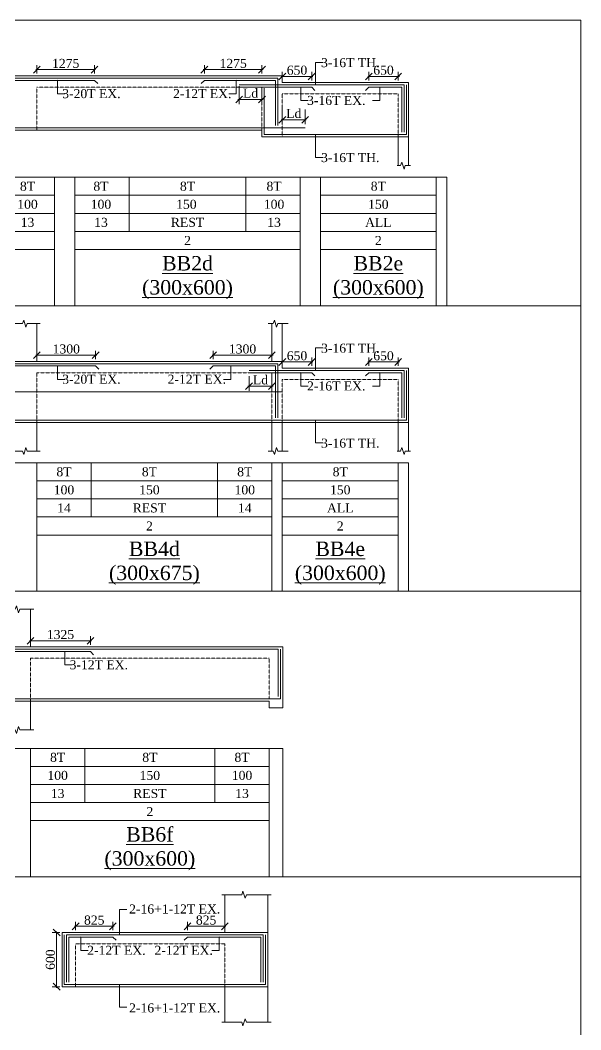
# Model space of a CAD drawing. Header units: inches. Extents: x 11017527 to 11245450, y -2821070 to -2693013.
# Drawn here: x 11102698 to 11115102, y -2715721 to -2693363 of the extents above; entities that cross this region are included whole.
import ezdxf
from ezdxf.enums import TextEntityAlignment as Align

# ---------------------------------------------------------------- set-up
doc = ezdxf.new("R2010")
doc.units = ezdxf.units.IN
doc.header["$LTSCALE"] = 0.5
doc.header["$MEASUREMENT"] = 0
doc.linetypes.add('HIDDEN', pattern=[9.525, 6.35, -3.175])
doc.layers.get('0').update_dxf_attribs({"lineweight": 0})
for name, color, linetype, lineweight in [('S-CUT OUT LINE', 9, 'Continuous', 9), ('S-DIM L.S.', 4, 'Continuous', 9), ('S-L.S.SECTION', 5, 'Continuous', 9), ('S-L.S.SLAB LINE', 8, 'HIDDEN', 5), ('S-L.S.STEEL', 6, 'Continuous', 15), ('S-SECTION MARK', 7, 'Continuous', 0), ('S-SHEET', 251, 'Continuous', 0), ('S-TEXT', 7, 'Continuous', 0), ('S-TEXT L.S. BEAM NO.', 30, 'Continuous', 5), ('S-TEXT. L.S.', 7, 'Continuous', 13)]:
    doc.layers.add(name, color=color, linetype=linetype, lineweight=lineweight)
doc.styles.add('135', font='arial.ttf', dxfattribs={"width": 0.8, "height": 135})
doc.styles.get("Standard").update_dxf_attribs({"font": 'times.ttf'})
doc.styles.add('TEXT', font='times.ttf')
doc.dimstyles.new('75', dxfattribs={"dimtxt": 135, "dimasz": 90, "dimexe": 0.1, "dimexo": 0.03, "dimgap": 0.09, "dimtad": 1, "dimdec": 0, "dimzin": 0, "dimdsep": 46, "dimtxsty": '135', "dimblk": 'ARCHTICK', "dimcen": 0.09, "dimclrd": 256, "dimclre": 256, "dimclrt": 256, "dimadec": 0, "dimazin": 0, "dimtfac": 1, "dimtdec": 0, "dimtofl": 0, "dimtmove": 1, "dimatfit": 3, "dimldrblk": 'DOTSMALL', "dimfxl": 1, "dimtolj": 1, "dimtzin": 0, "dimlwd": -1, "dimlwe": -1, "dimarcsym": 0})
doc.dimstyles.new('SETU_1', dxfattribs={"dimtxt": 200, "dimasz": 150, "dimexe": 100, "dimexo": 50, "dimgap": 35, "dimtad": 1, "dimdec": 0, "dimzin": 0, "dimdsep": 46, "dimtxsty": 'Standard', "dimblk": 'OBLIQUE', "dimcen": 150, "dimdle": 25, "dimclrd": 4, "dimclre": 7, "dimclrt": 256, "dimadec": 0, "dimazin": 0, "dimtfac": 1, "dimtdec": 0, "dimtofl": 0, "dimtmove": 1, "dimatfit": 3, "dimfxl": 1, "dimtolj": 1, "dimtzin": 0, "dimlwd": -1, "dimlwe": 5, "dimarcsym": 1})

# ---------------------------------------------------------------- blocks, each defined once
blk = doc.blocks.new('_Oblique')
at = {"color": 0, "linetype": 'ByBlock', "lineweight": -2}
blk.add_line((-0.5, -0.5), (0.5, 0.5), dxfattribs=at)
blk = doc.blocks.new('*D466')
at = {"layer": 'S-DIM L.S.', "color": 7, "transparency": 16777216}
blk.add_line((11111087, -2694608), (11110387, -2694608), dxfattribs=at)
at = {"layer": 'S-DIM L.S.', "color": 7, "lineweight": 5, "transparency": 16777216}
for p, q in [((11110412, -2694696), (11110412, -2694508)), ((11111062, -2694696), (11111062, -2694508))]:
    blk.add_line(p, q, dxfattribs=at)
at = {"layer": 'S-DIM L.S.', "color": 7, "transparency": 16777216, "xscale": 150, "yscale": 150, "zscale": 150, "rotation": 180}
blk.add_blockref('_Oblique', (11110412, -2694608), dxfattribs=at)
at = {"layer": 'S-DIM L.S.', "color": 7, "transparency": 16777216, "xscale": 150, "yscale": 150, "zscale": 150}
blk.add_blockref('_Oblique', (11111062, -2694608), dxfattribs=at)
at = {"layer": 'S-DIM L.S.', "transparency": 16777216, "insert": (11110737, -2694471), "char_height": 200, "attachment_point": 5, "style": 'TEXT'}
blk.add_mtext('\\A1;650', dxfattribs=at)
blk = doc.blocks.new('*D467')
at = {"layer": 'S-DIM L.S.', "color": 7, "transparency": 16777216}
blk.add_line((11108473, -2694608), (11109173, -2694608), dxfattribs=at)
at = {"layer": 'S-DIM L.S.', "color": 7, "lineweight": 5, "transparency": 16777216}
for p, q in [((11108498, -2694696), (11108498, -2694508)), ((11109148, -2694696), (11109148, -2694508))]:
    blk.add_line(p, q, dxfattribs=at)
at = {"layer": 'S-DIM L.S.', "color": 7, "transparency": 16777216, "xscale": 150, "yscale": 150, "zscale": 150, "rotation": 180}
blk.add_blockref('_Oblique', (11108498, -2694608), dxfattribs=at)
at = {"layer": 'S-DIM L.S.', "color": 7, "transparency": 16777216, "xscale": 150, "yscale": 150, "zscale": 150}
blk.add_blockref('_Oblique', (11109148, -2694608), dxfattribs=at)
at = {"layer": 'S-DIM L.S.', "transparency": 16777216, "insert": (11108823, -2694471), "char_height": 200, "attachment_point": 5, "style": 'TEXT'}
blk.add_mtext('\\A1;650', dxfattribs=at)
blk = doc.blocks.new('_ArchTick')
at = {"color": 0, "linetype": 'ByBlock', "const_width": 0.15}
blk.add_lwpolyline([(-0.5, -0.5), (0.5, 0.5)], dxfattribs=at)
blk = doc.blocks.new('*D469')
at = {"layer": 'S-DIM L.S.', "color": 7, "lineweight": 5, "transparency": 16777216}
for p, q in [((11106773, -2694546), (11106773, -2694358)), ((11108048, -2694546), (11108048, -2694358))]:
    blk.add_line(p, q, dxfattribs=at)
at = {"layer": 'S-DIM L.S.', "color": 7, "transparency": 16777216}
blk.add_line((11108073, -2694458), (11106748, -2694458), dxfattribs=at)
at = {"layer": 'S-DIM L.S.', "color": 7, "transparency": 16777216, "xscale": 150, "yscale": 150, "zscale": 150, "rotation": 180}
blk.add_blockref('_Oblique', (11106773, -2694458), dxfattribs=at)
at = {"layer": 'S-DIM L.S.', "color": 7, "transparency": 16777216, "xscale": 150, "yscale": 150, "zscale": 150}
blk.add_blockref('_Oblique', (11108048, -2694458), dxfattribs=at)
at = {"layer": 'S-DIM L.S.', "transparency": 16777216, "insert": (11107410, -2694321), "char_height": 200, "attachment_point": 5, "style": 'TEXT'}
blk.add_mtext('\\A1;1275', dxfattribs=at)
blk = doc.blocks.new('*D470')
at = {"layer": 'S-DIM L.S.', "color": 7, "lineweight": 5, "transparency": 16777216}
for p, q in [((11103068, -2694546), (11103068, -2694358)), ((11104343, -2694546), (11104343, -2694358))]:
    blk.add_line(p, q, dxfattribs=at)
at = {"layer": 'S-DIM L.S.', "color": 7, "transparency": 16777216}
blk.add_line((11103043, -2694458), (11104368, -2694458), dxfattribs=at)
at = {"layer": 'S-DIM L.S.', "color": 7, "transparency": 16777216, "xscale": 150, "yscale": 150, "zscale": 150, "rotation": 180}
blk.add_blockref('_Oblique', (11103068, -2694458), dxfattribs=at)
at = {"layer": 'S-DIM L.S.', "color": 7, "transparency": 16777216, "xscale": 150, "yscale": 150, "zscale": 150}
blk.add_blockref('_Oblique', (11104343, -2694458), dxfattribs=at)
at = {"layer": 'S-DIM L.S.', "transparency": 16777216, "insert": (11103705, -2694321), "char_height": 200, "attachment_point": 5, "style": 'TEXT'}
blk.add_mtext('\\A1;1275', dxfattribs=at)
blk = doc.blocks.new('*D479')
at = {"layer": 'S-DIM L.S.', "color": 7, "transparency": 16777216}
blk.add_line((11102902, -2707105), (11104277, -2707105), dxfattribs=at)
at = {"layer": 'S-DIM L.S.', "color": 7, "lineweight": 5, "transparency": 16777216}
for p, q in [((11102927, -2707193), (11102927, -2707005)), ((11104252, -2707193), (11104252, -2707005))]:
    blk.add_line(p, q, dxfattribs=at)
at = {"layer": 'S-DIM L.S.', "color": 7, "transparency": 16777216, "xscale": 150, "yscale": 150, "zscale": 150, "rotation": 180}
blk.add_blockref('_Oblique', (11102927, -2707105), dxfattribs=at)
at = {"layer": 'S-DIM L.S.', "color": 7, "transparency": 16777216, "xscale": 150, "yscale": 150, "zscale": 150}
blk.add_blockref('_Oblique', (11104252, -2707105), dxfattribs=at)
at = {"layer": 'S-DIM L.S.', "transparency": 16777216, "insert": (11103590, -2706969), "char_height": 200, "attachment_point": 5, "style": 'TEXT'}
blk.add_mtext('\\A1;1325', dxfattribs=at)
blk = doc.blocks.new('*D512')
at = {"layer": 'S-DIM L.S.', "color": 7, "lineweight": 5, "transparency": 16777216}
for p, q in [((11103925, -2713517), (11103925, -2713329)), ((11104750, -2713517), (11104750, -2713329))]:
    blk.add_line(p, q, dxfattribs=at)
at = {"layer": 'S-DIM L.S.', "color": 7, "transparency": 16777216}
blk.add_line((11103900, -2713429), (11104775, -2713429), dxfattribs=at)
at = {"layer": 'S-DIM L.S.', "color": 7, "transparency": 16777216, "xscale": 150, "yscale": 150, "zscale": 150, "rotation": 180}
blk.add_blockref('_Oblique', (11103925, -2713429), dxfattribs=at)
at = {"layer": 'S-DIM L.S.', "color": 7, "transparency": 16777216, "xscale": 150, "yscale": 150, "zscale": 150}
blk.add_blockref('_Oblique', (11104750, -2713429), dxfattribs=at)
at = {"layer": 'S-DIM L.S.', "transparency": 16777216, "insert": (11104337, -2713292), "char_height": 200, "attachment_point": 5, "style": 'TEXT'}
blk.add_mtext('\\A1;825', dxfattribs=at)
blk = doc.blocks.new('*D513')
at = {"layer": 'S-DIM L.S.', "color": 7, "lineweight": 5, "transparency": 16777216}
for p, q in [((11106400, -2713517), (11106400, -2713329)), ((11107225, -2713517), (11107225, -2713329))]:
    blk.add_line(p, q, dxfattribs=at)
at = {"layer": 'S-DIM L.S.', "color": 7, "transparency": 16777216}
blk.add_line((11107250, -2713429), (11106375, -2713429), dxfattribs=at)
at = {"layer": 'S-DIM L.S.', "color": 7, "transparency": 16777216, "xscale": 150, "yscale": 150, "zscale": 150, "rotation": 180}
blk.add_blockref('_Oblique', (11106400, -2713429), dxfattribs=at)
at = {"layer": 'S-DIM L.S.', "color": 7, "transparency": 16777216, "xscale": 150, "yscale": 150, "zscale": 150}
blk.add_blockref('_Oblique', (11107225, -2713429), dxfattribs=at)
at = {"layer": 'S-DIM L.S.', "transparency": 16777216, "insert": (11106812, -2713292), "char_height": 200, "attachment_point": 5, "style": 'TEXT'}
blk.add_mtext('\\A1;825', dxfattribs=at)
blk = doc.blocks.new('*D522')
at = {"layer": 'S-DIM L.S.', "color": 7, "lineweight": 5, "transparency": 16777216}
for p, q in [((11103575, -2713567), (11103404, -2713567)), ((11103575, -2714767), (11103404, -2714767))]:
    blk.add_line(p, q, dxfattribs=at)
at = {"layer": 'S-DIM L.S.', "color": 6, "transparency": 16777216}
blk.add_line((11103504, -2714792), (11103504, -2713542), dxfattribs=at)
at = {"layer": 'S-DIM L.S.', "color": 6, "transparency": 16777216, "xscale": 150, "yscale": 150, "zscale": 150}
for p, rotation in [((11103504, -2713567), 90), ((11103504, -2714767), 270)]:
    blk.add_blockref('_Oblique', p, dxfattribs=dict(at, rotation=rotation))
at = {"layer": 'S-DIM L.S.', "transparency": 16777216, "insert": (11103367, -2714167), "char_height": 200, "attachment_point": 5, "rotation": 90, "style": 'TEXT'}
blk.add_mtext('\\A1;600', dxfattribs=at)
blk = doc.blocks.new('*D394')
at = {"layer": 'S-DIM L.S.', "color": 7, "lineweight": 5, "transparency": 16777216}
for p, q in [((11108498, -2695270), (11108498, -2695669)), ((11109004, -2695344), (11109004, -2695669))]:
    blk.add_line(p, q, dxfattribs=at)
at = {"layer": 'S-DIM L.S.', "color": 7, "transparency": 16777216}
blk.add_line((11109029, -2695569), (11108473, -2695569), dxfattribs=at)
at = {"layer": 'S-DIM L.S.', "color": 7, "transparency": 16777216, "xscale": 150, "yscale": 150, "zscale": 150, "rotation": 180}
blk.add_blockref('_Oblique', (11108498, -2695569), dxfattribs=at)
at = {"layer": 'S-DIM L.S.', "color": 7, "transparency": 16777216, "xscale": 150, "yscale": 150, "zscale": 150}
blk.add_blockref('_Oblique', (11109004, -2695569), dxfattribs=at)
at = {"layer": 'S-DIM L.S.', "transparency": 16777216, "insert": (11108751, -2695429), "char_height": 200, "attachment_point": 5, "style": 'TEXT'}
blk.add_mtext('\\A1;Ld', dxfattribs=at)
blk = doc.blocks.new('*D395')
at = {"layer": 'S-DIM L.S.', "color": 7, "lineweight": 5, "transparency": 16777216}
for p, q in [((11107541, -2694821), (11107541, -2695221)), ((11108048, -2694896), (11108048, -2695221))]:
    blk.add_line(p, q, dxfattribs=at)
at = {"layer": 'S-DIM L.S.', "color": 7, "transparency": 16777216}
blk.add_line((11108073, -2695121), (11107516, -2695121), dxfattribs=at)
at = {"layer": 'S-DIM L.S.', "color": 7, "transparency": 16777216, "xscale": 150, "yscale": 150, "zscale": 150, "rotation": 180}
blk.add_blockref('_Oblique', (11107541, -2695121), dxfattribs=at)
at = {"layer": 'S-DIM L.S.', "color": 7, "transparency": 16777216, "xscale": 150, "yscale": 150, "zscale": 150}
blk.add_blockref('_Oblique', (11108048, -2695121), dxfattribs=at)
at = {"layer": 'S-DIM L.S.', "transparency": 16777216, "insert": (11107795, -2694981), "char_height": 200, "attachment_point": 5, "style": 'TEXT'}
blk.add_mtext('\\A1;Ld', dxfattribs=at)
blk = doc.blocks.new('*D418')
at = {"layer": 'S-DIM L.S.', "color": 7, "transparency": 16777216}
blk.add_line((11108293, -2700782), (11106943, -2700782), dxfattribs=at)
at = {"layer": 'S-DIM L.S.', "color": 7, "lineweight": 5, "transparency": 16777216}
for p, q in [((11106968, -2700870), (11106968, -2700682)), ((11108268, -2700870), (11108268, -2700682))]:
    blk.add_line(p, q, dxfattribs=at)
at = {"layer": 'S-DIM L.S.', "color": 7, "transparency": 16777216, "xscale": 150, "yscale": 150, "zscale": 150, "rotation": 180}
blk.add_blockref('_Oblique', (11106968, -2700782), dxfattribs=at)
at = {"layer": 'S-DIM L.S.', "color": 7, "transparency": 16777216, "xscale": 150, "yscale": 150, "zscale": 150}
blk.add_blockref('_Oblique', (11108268, -2700782), dxfattribs=at)
at = {"layer": 'S-DIM L.S.', "transparency": 16777216, "insert": (11107618, -2700645), "char_height": 200, "attachment_point": 5, "style": 'TEXT'}
blk.add_mtext('\\A1;1300', dxfattribs=at)
blk = doc.blocks.new('*D419')
at = {"layer": 'S-DIM L.S.', "color": 7, "transparency": 16777216}
blk.add_line((11103043, -2700782), (11104393, -2700782), dxfattribs=at)
at = {"layer": 'S-DIM L.S.', "color": 7, "lineweight": 5, "transparency": 16777216}
for p, q in [((11103068, -2700870), (11103068, -2700682)), ((11104368, -2700870), (11104368, -2700682))]:
    blk.add_line(p, q, dxfattribs=at)
at = {"layer": 'S-DIM L.S.', "color": 7, "transparency": 16777216, "xscale": 150, "yscale": 150, "zscale": 150, "rotation": 180}
blk.add_blockref('_Oblique', (11103068, -2700782), dxfattribs=at)
at = {"layer": 'S-DIM L.S.', "color": 7, "transparency": 16777216, "xscale": 150, "yscale": 150, "zscale": 150}
blk.add_blockref('_Oblique', (11104368, -2700782), dxfattribs=at)
at = {"layer": 'S-DIM L.S.', "transparency": 16777216, "insert": (11103718, -2700645), "char_height": 200, "attachment_point": 5, "style": 'TEXT'}
blk.add_mtext('\\A1;1300', dxfattribs=at)
blk = doc.blocks.new('*D426')
at = {"layer": 'S-DIM L.S.', "color": 7, "lineweight": 5, "transparency": 16777216}
for p, q in [((11110412, -2701020), (11110412, -2700832)), ((11111062, -2701020), (11111062, -2700832))]:
    blk.add_line(p, q, dxfattribs=at)
at = {"layer": 'S-DIM L.S.', "color": 7, "transparency": 16777216}
blk.add_line((11111087, -2700932), (11110387, -2700932), dxfattribs=at)
at = {"layer": 'S-DIM L.S.', "color": 7, "transparency": 16777216, "xscale": 150, "yscale": 150, "zscale": 150, "rotation": 180}
blk.add_blockref('_Oblique', (11110412, -2700932), dxfattribs=at)
at = {"layer": 'S-DIM L.S.', "color": 7, "transparency": 16777216, "xscale": 150, "yscale": 150, "zscale": 150}
blk.add_blockref('_Oblique', (11111062, -2700932), dxfattribs=at)
at = {"layer": 'S-DIM L.S.', "transparency": 16777216, "insert": (11110737, -2700795), "char_height": 200, "attachment_point": 5, "style": 'TEXT'}
blk.add_mtext('\\A1;650', dxfattribs=at)
blk = doc.blocks.new('*D427')
at = {"layer": 'S-DIM L.S.', "color": 7, "lineweight": 5, "transparency": 16777216}
for p, q in [((11108498, -2701020), (11108498, -2700832)), ((11109148, -2701020), (11109148, -2700832))]:
    blk.add_line(p, q, dxfattribs=at)
at = {"layer": 'S-DIM L.S.', "color": 7, "transparency": 16777216}
blk.add_line((11108473, -2700932), (11109173, -2700932), dxfattribs=at)
at = {"layer": 'S-DIM L.S.', "color": 7, "transparency": 16777216, "xscale": 150, "yscale": 150, "zscale": 150, "rotation": 180}
blk.add_blockref('_Oblique', (11108498, -2700932), dxfattribs=at)
at = {"layer": 'S-DIM L.S.', "color": 7, "transparency": 16777216, "xscale": 150, "yscale": 150, "zscale": 150}
blk.add_blockref('_Oblique', (11109148, -2700932), dxfattribs=at)
at = {"layer": 'S-DIM L.S.', "transparency": 16777216, "insert": (11108823, -2700795), "char_height": 200, "attachment_point": 5, "style": 'TEXT'}
blk.add_mtext('\\A1;650', dxfattribs=at)
blk = doc.blocks.new('*D429')
at = {"layer": 'S-DIM L.S.', "color": 7, "lineweight": 5, "transparency": 16777216}
for p, q in [((11107761, -2701244), (11107761, -2701569)), ((11108268, -2701170), (11108268, -2701569))]:
    blk.add_line(p, q, dxfattribs=at)
at = {"layer": 'S-DIM L.S.', "color": 7, "transparency": 16777216}
blk.add_line((11107736, -2701469), (11108293, -2701469), dxfattribs=at)
at = {"layer": 'S-DIM L.S.', "color": 7, "transparency": 16777216, "xscale": 150, "yscale": 150, "zscale": 150, "rotation": 180}
blk.add_blockref('_Oblique', (11107761, -2701469), dxfattribs=at)
at = {"layer": 'S-DIM L.S.', "color": 7, "transparency": 16777216, "xscale": 150, "yscale": 150, "zscale": 150}
blk.add_blockref('_Oblique', (11108268, -2701469), dxfattribs=at)
at = {"layer": 'S-DIM L.S.', "transparency": 16777216, "insert": (11108015, -2701330), "char_height": 200, "attachment_point": 5, "style": 'TEXT'}
blk.add_mtext('\\A1;Ld', dxfattribs=at)

msp = doc.modelspace()

# ---------------------------------------------------------------- linework, layer by layer
at = {"layer": 'S-CUT OUT LINE'}
for points, elevation in [([(11111037.781, -2696582.398), (11111116.322, -2696582.398), (11111144.292, -2696505.55), (11111190.969, -2696659.246), (11111218.939, -2696582.398), (11111334.882, -2696582.398)], 0.024), ([(11103142.886, -2700083.328), (11102849.608, -2700083.328), (11102821.638, -2700160.176), (11102774.961, -2700006.481), (11102746.99, -2700083.328), (11102585.367, -2700083.328)], 0.048), ([(11108624.159, -2700083.328), (11108400.643, -2700083.328), (11108372.673, -2700160.176), (11108325.996, -2700006.481), (11108298.025, -2700083.328), (11108186.173, -2700083.328)], 0.02), ([(11103142.886, -2702906.098), (11102849.608, -2702906.098), (11102821.638, -2702829.25), (11102774.961, -2702982.945), (11102746.99, -2702906.098), (11102585.367, -2702906.098)], 0.048), ([(11108624.159, -2702906.098), (11108400.643, -2702906.098), (11108372.673, -2702829.25), (11108325.996, -2702982.945), (11108298.025, -2702906.098), (11108186.173, -2702906.098)], 0.02), ([(11111037.781, -2702906.159), (11111116.322, -2702906.159), (11111144.292, -2702829.311), (11111190.969, -2702983.007), (11111218.939, -2702906.159), (11111334.882, -2702906.159)], 0.023), ([(11103002.335, -2706407.089), (11102689.639, -2706407.089), (11102661.669, -2706483.937), (11102614.992, -2706330.241), (11102587.022, -2706407.089), (11102294.816, -2706407.089)], 0.08), ([(11103002.335, -2709079.858), (11102689.639, -2709079.858), (11102661.669, -2709003.011), (11102614.992, -2709156.706), (11102587.022, -2709079.858), (11102294.816, -2709079.858)], 0.08), ([(11108249.593, -2712730.849), (11107702.137, -2712730.849), (11107674.167, -2712807.697), (11107627.49, -2712654.001), (11107599.52, -2712730.849), (11107161.607, -2712730.849)], 0.118), ([(11108249.593, -2715553.618), (11107702.137, -2715553.618), (11107674.167, -2715476.771), (11107627.49, -2715630.466), (11107599.52, -2715553.618), (11107161.607, -2715553.618)], 0.118)]:
    msp.add_lwpolyline(points, dxfattribs=dict(at, elevation=elevation))
at = {"layer": 'S-L.S.SECTION', "color": 5}
for p, q in [((11108497.886, -2694596, -0.011), (11089807.886, -2694596, 0.004)), ((11108497.886, -2694745.966, 0.004), (11108497.886, -2694596, 0.004)), ((11108497.886, -2694745.966, 0.004), (11111292.304, -2694745.966, -0.009)), ((11111292.304, -2695945.918, 0.003), (11111292.304, -2694745.966, -0.009)), ((11108047.882, -2695795.993, 0.004), (11090257.886, -2695795.993, 0.004)), ((11108047.886, -2695945.952, 0.03), (11108047.886, -2695795.993, 0.004)), ((11108047.886, -2695945.918, 0.03), (11111292.304, -2695945.918, 0.003)), ((11108497.886, -2695945.947, 0.006), (11108497.886, -2695945.947, 0.004)), ((11108497.886, -2700919.713, 0.01), (11089807.886, -2700919.713, 0.025)), ((11108497.886, -2701069.756, 0.025), (11108497.886, -2700919.713, 0.025)), ((11108497.886, -2701069.756, -0.003), (11111292.304, -2701069.726, -0.011)), ((11111292.304, -2702269.678, 0.001), (11111292.304, -2701069.726, -0.011)), ((11108497.886, -2702269.713, 0.01), (11087357.175, -2702269.713, 0.027)), ((11108267.886, -2702269.713, 0.01), (11111292.304, -2702269.678, 0.001)), ((11108507.335, -2707243.474, 0.003), (11089592.335, -2707243.474, 0.019)), ((11108507.335, -2708593.474, 0.063), (11108507.335, -2707243.474, 0.063)), ((11108207.331, -2708443.474, 0.047), (11090117.335, -2708443.474, 0.063)), ((11108207.331, -2708593.474, 0.063), (11108207.331, -2708443.474, 0.063)), ((11108507.335, -2708593.474, 0.047), (11108207.331, -2708593.474, 0.047)), ((11108174.593, -2713567.234, 0.11), (11103624.593, -2713567.232, 0.109)), ((11103624.593, -2714767.184, 0.122), (11103624.593, -2713567.232, 0.109)), ((11108174.593, -2714767.186, 0.139), (11108174.593, -2713567.234, 0.127)), ((11108174.593, -2714767.186, 0.122), (11103624.593, -2714767.184, 0.122))]:
    msp.add_line(p, q, dxfattribs=at)
at = {"layer": 'S-L.S.SECTION', "color": 1}
for p, q in [((11111062.304, -2695945.966, 0.037), (11111062.304, -2696582.398, 0.025)), ((11111292.304, -2695945.918, 0.003), (11111292.304, -2696582.35, -0.009)), ((11103067.886, -2700083.328, 0.026), (11103067.886, -2700919.713, 0.026)), ((11108267.886, -2700083.328, 0.01), (11108267.886, -2700919.713, 0.01)), ((11108497.886, -2700919.713, -0.019), (11108497.886, -2700083.328, -0.019)), ((11103067.886, -2702269.713, 0.026), (11103067.886, -2702906.098, 0.026)), ((11108267.886, -2702269.713, 0.025), (11108267.886, -2702906.098, 0.025)), ((11108497.886, -2702269.713, 0.025), (11108497.886, -2702906.098, 0.025)), ((11111062.304, -2702269.726, 0.035), (11111062.304, -2702906.159, 0.023)), ((11111292.304, -2702269.678, 0.001), (11111292.304, -2702906.111, -0.011)), ((11102927.335, -2706407.089, 0.059), (11102927.335, -2707243.474, 0.059)), ((11102927.335, -2708443.474, 0.059), (11102927.335, -2709079.858, 0.059)), ((11107224.593, -2713567.234, 0.096), (11107224.593, -2712730.849, 0.096)), ((11108174.593, -2712730.849, 0.132), (11108174.593, -2713567.234, 0.132)), ((11107224.593, -2714767.186, 0.108), (11107224.593, -2715553.618, 0.096)), ((11108174.593, -2714767.186, 0.144), (11108174.593, -2715553.618, 0.132))]:
    msp.add_line(p, q, dxfattribs=at)
at = {"layer": 'S-L.S.SLAB LINE', "linetype": 'HIDDEN', "ltscale": 0.8}
for p, q in [((11108047.882, -2694846.001, 0.005), (11103067.886, -2694846.001, -0.007)), ((11103067.886, -2694846.001, -0.012), (11103067.886, -2695795.993, -0.012)), ((11108047.882, -2695795.993, 0.004), (11108047.882, -2694846.001, 0.004)), ((11108497.886, -2694996.001, 0.008), (11111062.304, -2694995.97, 0.025)), ((11108497.886, -2695945.947, 0.004), (11108497.886, -2694996.001, -0.005)), ((11111062.304, -2694995.97, 0.01), (11111062.304, -2695945.918, 0.02)), ((11108267.882, -2701169.714, 0.026), (11103067.886, -2701169.714, 0.014)), ((11103067.886, -2701169.714, 0.009), (11103067.886, -2702269.713, 0.009)), ((11108267.882, -2702269.713, 0.025), (11108267.882, -2701169.714, 0.025)), ((11108497.886, -2701319.762, 0.006), (11111062.304, -2701319.73, 0.023)), ((11108497.886, -2702269.713, 0.003), (11108497.886, -2701319.762, -0.007)), ((11111062.304, -2701319.73, 0.009), (11111062.304, -2702269.678, 0.018)), ((11108207.331, -2707493.474, 0.034), (11102927.335, -2707493.475, 0.047)), ((11102927.335, -2707493.475, 0.041), (11102927.335, -2708443.474, 0.041)), ((11108207.331, -2708393.474, 0.063), (11108207.331, -2707493.474, 0.063)), ((11107224.593, -2713817.235, 0.111), (11103924.593, -2713817.236, 0.143)), ((11103924.593, -2713817.236, 0.128), (11103924.593, -2714767.184, 0.138)), ((11107224.593, -2714767.186, 0.108), (11107224.593, -2713817.235, 0.098))]:
    msp.add_line(p, q, dxfattribs=at)
at = {"layer": 'S-L.S.STEEL', "color": 1}
for p, q in [((11108397.886, -2694646, -0.012), (11089907.886, -2694646, 0.004)), ((11107541.499, -2694796.007, 0.001), (11111192.304, -2694795.966, -0.009)), ((11108397.886, -2695695.993, 0.004), (11108397.886, -2694646, 0.004)), ((11111192.304, -2695845.918, 0.003), (11111192.304, -2694795.966, -0.009)), ((11111242.304, -2695895.918, 0.003), (11111242.304, -2694795.966, -0.009)), ((11108097.886, -2695895.952, 0.028), (11108097.886, -2694866.051, 0.016)), ((11109004.265, -2695745.993, -0.012), (11089301.504, -2695745.993, 0.004)), ((11108097.886, -2695895.952, 0.012), (11111242.304, -2695895.918, 0.003)), ((11108397.886, -2700969.713, 0.01), (11089907.886, -2700969.713, 0.025)), ((11108397.886, -2702169.713, 0.025), (11108397.886, -2700969.713, 0.025)), ((11107761.499, -2701119.768, 0), (11111192.304, -2701119.726, -0.011)), ((11111192.304, -2702169.678, 0.001), (11111192.304, -2701119.726, -0.011)), ((11111242.304, -2702219.678, 0.001), (11111242.304, -2701119.726, -0.011)), ((11108447.886, -2702219.713, 0.01), (11085807.55, -2702219.713, 0.029)), ((11108317.886, -2702219.713, 0.01), (11111242.304, -2702219.678, 0.001)), ((11108407.335, -2707293.474, 0.047), (11089917.335, -2707293.474, 0.063)), ((11108407.335, -2708343.474, 0.063), (11108407.335, -2707293.474, 0.063)), ((11108457.335, -2708393.474, 0.063), (11108457.335, -2707293.474, 0.063)), ((11108457.335, -2708393.474, 0.047), (11089310.952, -2708393.474, 0.064)), ((11103674.593, -2714717.184, 0.122), (11103674.593, -2713617.232, 0.109)), ((11108074.593, -2713617.234, 0.11), (11103724.593, -2713617.232, 0.109)), ((11103724.593, -2714667.184, 0.122), (11103724.593, -2713617.232, 0.109)), ((11108074.593, -2714667.186, 0.139), (11108074.593, -2713617.234, 0.127)), ((11108124.593, -2714717.186, 0.139), (11108124.593, -2713617.234, 0.127)), ((11108124.593, -2714717.186, 0.122), (11103674.593, -2714717.184, 0.122))]:
    msp.add_line(p, q, dxfattribs=at)
at = {"layer": 'S-L.S.STEEL'}
for p, q in [((11104342.886, -2694696, 0.004), (11100867.886, -2694696, -0.046)), ((11104342.886, -2694696, 0.018), (11104413.895, -2694767.009, 0.018)), ((11106772.882, -2694696, 0.018), (11106701.874, -2694767.009, 0.018)), ((11106772.882, -2694696, 0.004), (11108347.886, -2694696, -0.013)), ((11109147.886, -2694846.009, -0.008), (11107541.499, -2694845.994, -0.023)), ((11108347.886, -2695695.993, 0.004), (11108347.886, -2694696, 0.004)), ((11109147.886, -2694846.009, -0.01), (11109218.895, -2694917.017, -0.01)), ((11110412.304, -2694845.956, 0.009), (11110341.295, -2694916.965, 0.009)), ((11111142.304, -2694845.966, -0.009), (11110412.304, -2694845.956, -0.005)), ((11111142.304, -2695845.918, 0.003), (11111142.304, -2694845.966, -0.009)), ((11104367.886, -2701019.713, 0.025), (11100867.886, -2701019.713, -0.025)), ((11104367.886, -2701019.713, 0.039), (11104438.895, -2701090.722, 0.039)), ((11106967.882, -2701019.713, 0.039), (11106896.874, -2701090.722, 0.039)), ((11106967.882, -2701019.713, 0.025), (11108347.886, -2701019.713, 0.008)), ((11108347.886, -2702169.713, 0.025), (11108347.886, -2701019.713, 0.025)), ((11109147.886, -2701169.77, -0.01), (11107761.499, -2701169.755, -0.025)), ((11109147.886, -2701169.77, -0.012), (11109218.895, -2701240.778, -0.012)), ((11110412.304, -2701169.717, 0.007), (11110341.295, -2701240.726, 0.007)), ((11111142.304, -2701169.726, -0.011), (11110412.304, -2701169.717, -0.006)), ((11111142.304, -2702169.678, 0.001), (11111142.304, -2701169.726, -0.011)), ((11108497.886, -2701594.713, 0.01), (11089807.886, -2701594.713, 0.025)), ((11104252.335, -2707343.474, 0.058), (11099802.335, -2707343.474, -0.003)), ((11104252.335, -2707343.474, 0.071), (11104323.343, -2707414.482, 0.071)), ((11103774.593, -2713667.232, 0.109), (11104749.593, -2713667.224, 0.098)), ((11103774.593, -2714667.184, 0.122), (11103774.593, -2713667.232, 0.109)), ((11104749.593, -2713667.224, 0.112), (11104820.601, -2713738.232, 0.112)), ((11106399.593, -2713667.245, 0.094), (11106328.584, -2713738.254, 0.094)), ((11106399.593, -2713667.245, 0.096), (11108024.593, -2713667.234, 0.093)), ((11108024.593, -2714667.186, 0.139), (11108024.593, -2713667.234, 0.127))]:
    msp.add_line(p, q, dxfattribs=at)
at = {"layer": 'S-SHEET'}
for p, q in [((11109340.305, -2696841, -0.013), (11090650.305, -2696841, 0.004)), ((11103460.305, -2696841, -0.013), (11103460.305, -2699686.788, -0.013)), ((11103910.305, -2696841, -0.007), (11103910.305, -2699686.788, -0.007)), ((11105110.305, -2696841, -0.011), (11105110.305, -2698041, -0.011)), ((11107690.305, -2696841, -0.011), (11107690.305, -2698041, -0.011)), ((11108890.305, -2696841, -0.001), (11112134.722, -2696840.966, -0.009)), ((11108890.305, -2696841, -0.013), (11108890.305, -2699686.788, -0.013)), ((11108890.305, -2696841, -0.013), (11108890.305, -2699686.788, -0.013)), ((11109340.305, -2696841, -0.025), (11109340.305, -2699686.788, -0.025)), ((11109340.305, -2696841, -0.013), (11109340.305, -2699686.788, -0.013)), ((11111904.722, -2696840.966, -0.009), (11111904.722, -2699686.753, -0.009)), ((11112134.722, -2696840.966, -0.027), (11112134.722, -2699686.753, -0.027)), ((11103460.305, -2697241, 0.004), (11096530.305, -2697241, -0.002)), ((11108890.305, -2697241, 0.005), (11103910.305, -2697241, 0.005)), ((11109340.305, -2697241, -0.015), (11111904.722, -2697240.966, -0.009)), ((11103460.305, -2697641, 0.004), (11096530.305, -2697641, -0.002)), ((11108890.305, -2697641, 0.005), (11103910.305, -2697641, 0.005)), ((11109340.305, -2697641, -0.015), (11111904.722, -2697640.966, -0.009)), ((11103460.305, -2698041, 0.004), (11096530.305, -2698041, -0.002)), ((11108890.305, -2698041, 0.005), (11103910.305, -2698041, 0.005)), ((11109340.305, -2698041, -0.015), (11111904.722, -2698040.966, -0.009)), ((11103460.305, -2698441, 0.004), (11096530.305, -2698441, -0.002)), ((11108890.305, -2698441, 0.005), (11103910.305, -2698441, 0.005)), ((11109340.305, -2698441, -0.015), (11111904.722, -2698440.966, -0.009)), ((11057421.852, -2699686.678, 0.001), (11115101.842, -2699686.678, 0.001)), ((11109340.305, -2699686.788, -0.013), (11090650.305, -2699686.788, 0.004)), ((11108890.305, -2699686.788, -0.001), (11112134.722, -2699686.753, -0.009)), ((11108497.333, -2703164.713, 0.008), (11089807.333, -2703164.713, 0.025)), ((11103067.333, -2703164.713, 0.014), (11103067.333, -2706010.5, 0.014)), ((11104267.333, -2703164.713, 0.008), (11104267.333, -2704364.713, 0.008)), ((11107067.333, -2703164.665, 0.008), (11107067.333, -2704364.713, 0.008)), ((11108267.333, -2703164.713, 0.008), (11108267.333, -2706010.5, 0.008)), ((11108267.333, -2703164.761, -0.003), (11111291.75, -2703164.726, -0.011)), ((11108267.333, -2703164.761, -0.014), (11108267.333, -2706010.548, -0.014)), ((11108497.333, -2703164.713, 0.008), (11108497.333, -2706010.5, 0.008)), ((11108497.333, -2703164.761, -0.026), (11108497.333, -2706010.548, -0.026)), ((11111061.75, -2703164.726, -0.011), (11111061.75, -2706010.514, -0.011)), ((11111291.75, -2703164.726, -0.028), (11111291.75, -2706010.514, -0.028)), ((11108267.333, -2703564.713, 0.026), (11103067.333, -2703564.713, 0.026)), ((11108497.333, -2703564.761, -0.017), (11111061.75, -2703564.726, -0.011)), ((11108267.333, -2703964.713, 0.026), (11103067.333, -2703964.713, 0.026)), ((11108497.333, -2703964.761, -0.017), (11111061.75, -2703964.726, -0.011)), ((11108267.333, -2704364.713, 0.026), (11103067.333, -2704364.713, 0.026)), ((11108497.333, -2704364.761, -0.017), (11111061.75, -2704364.726, -0.011)), ((11108267.333, -2704764.713, 0.026), (11103067.333, -2704764.713, 0.026)), ((11108497.333, -2704764.761, -0.017), (11111061.75, -2704764.726, -0.011)), ((11057421.852, -2706010.44, -0.001), (11115101.842, -2706010.44, -0.001)), ((11108497.333, -2706010.5, 0.008), (11089807.333, -2706010.5, 0.025)), ((11108267.333, -2706010.548, -0.003), (11111291.75, -2706010.514, -0.011)), ((11108506.781, -2709488.474, 0.046), (11089816.781, -2709488.474, 0.063)), ((11102926.781, -2709488.474, 0.046), (11102926.781, -2712334.261, 0.046)), ((11104126.781, -2709488.426, 0.051), (11104126.781, -2710688.441, 0.051)), ((11107006.781, -2709488.471, 0.069), (11107006.781, -2710688.486, 0.069)), ((11108206.781, -2709488.474, 0.046), (11108206.781, -2712334.261, 0.046)), ((11108506.781, -2709488.474, 0.046), (11108506.781, -2712334.261, 0.046)), ((11108206.781, -2709888.474, 0.064), (11102926.781, -2709888.474, 0.058)), ((11108206.781, -2710288.474, 0.064), (11102926.781, -2710288.474, 0.058)), ((11108206.781, -2710688.474, 0.064), (11102926.781, -2710688.474, 0.058)), ((11108206.781, -2711088.474, 0.064), (11102926.781, -2711088.474, 0.058)), ((11057421.852, -2712334.2), (11115101.842, -2712334.2)), ((11108506.781, -2712334.261, 0.046), (11089816.781, -2712334.261, 0.063))]:
    msp.add_line(p, q, dxfattribs=at)
msp.add_lwpolyline([(11115101.842, -2740705.393), (11057421.852, -2740705.393), (11057421.852, -2693362.917), (11115101.842, -2693362.917)], close=True, dxfattribs=at)

# ---------------------------------------------------------------- texts
at = {"layer": 'S-TEXT', "char_height": 200, "attachment_point": 5, "style": 'TEXT'}
for s, insert, width in [('8T', (11102860.305, -2697041, 0.007), 1200), ('8T', (11104485.305, -2697041, -0.013), 1150), ('8T', (11106400.305, -2697040.985, -0.001), 2580), ('8T', (11108315.305, -2697041, -0.013), 1150), ('8T', (11110622.514, -2697040.968, -0.012), 2564.41704), ('\\pt2025;100', (11102860.305, -2697441, 0), 1200), ('\\pt2025;100', (11104485.305, -2697441, -0.012), 1150), ('\\pxt9.000002;150', (11106375.305, -2697440.985, -0.003), 2630), ('\\pt2025;100', (11108315.305, -2697441, -0.012), 1150), ('\\pxt9.000002;150', (11110622.514, -2697440.968, -0.01), 2564.41704), ('13', (11102860.305, -2697841, -0.001), 1200), ('13', (11104485.305, -2697841, -0.013), 1150), ('REST', (11106400.305, -2697840.97, -0.01), 2580), ('13', (11108315.305, -2697841, -0.013), 1150), ('ALL', (11110622.514, -2697840.978, -0.01), 2564.41704), ('2', (11106400.305, -2698240.985, -0.01), 4980), ('2', (11110622.514, -2698240.961, -0.011), 2564.41704), ('8T', (11103667.333, -2703364.713, 0.016), 1200), ('8T', (11105557.333, -2703364.698, 0.02), 2580), ('8T', (11107667.333, -2703364.665, 0.016), 1200), ('8T', (11109779.542, -2703364.729, -0.014), 2564.41704), ('\\pt2025;100', (11103667.333, -2703764.713, 0.009), 1200), ('\\pxt9.000002;150', (11105557.333, -2703764.683, 0.011), 2580), ('\\pt2025;100', (11107667.333, -2703764.665, 0.009), 1200), ('\\pxt9.000002;150', (11109779.542, -2703764.729, -0.011), 2564.41704), ('14', (11103667.333, -2704164.713, 0.008), 1200), ('REST', (11105557.333, -2704164.698, 0.019), 2580), ('14', (11107667.333, -2704164.665, 0.008), 1200), ('ALL', (11109779.542, -2704164.739, -0.011), 2564.41704), ('2', (11105557.333, -2704564.698, 0.011), 4980), ('2', (11109779.542, -2704564.722, -0.013), 2564.41704), ('8T', (11103526.781, -2709688.435, 0.051), 1200), ('8T', (11105566.781, -2709688.435, 0.057), 2879.99999), ('8T', (11107606.781, -2709688.48, 0.069), 1200), ('\\pxt9.000002;100', (11103526.781, -2710088.435, 0.052), 1200), ('\\pxt9.000002;150', (11105566.781, -2710088.444, 0.059), 2879.99999), ('\\pxt9.000002;100', (11107606.781, -2710088.48, 0.07), 1200), ('13', (11103526.781, -2710488.435, 0.052), 1200), ('REST', (11105566.781, -2710488.459, 0.063), 2879.99999), ('13', (11107606.781, -2710488.48, 0.07), 1200), ('2', (11105566.781, -2710888.474, 0.06), 5280)]:
    msp.add_mtext(s, dxfattribs=dict(at, insert=insert, width=width))
at = {"layer": 'S-TEXT L.S. BEAM NO.', "linetype": 'ByBlock', "char_height": 319.2745, "attachment_point": 5, "style": 'TEXT'}
for s, insert, width in [('{\\LBB2d\\P(300x600)}', (11106400.305, -2699063.879, 0.002), 4980), ('{\\LBB2e\\P(300x600)}', (11110622.514, -2699063.862, -0.014), 2564.41704), ('{\\LBB4d\\P(300x675)}', (11105667.333, -2705387.592, 0.023), 5200), ('{\\LBB4e\\P(300x600)}', (11109779.542, -2705387.622, -0.016), 2564.41704), ('{\\LBB6f\\P(300x600)}', (11105566.781, -2711711.352, 0.068), 5280)]:
    msp.add_mtext(s, dxfattribs=dict(at, insert=insert, width=width))
at = {"layer": 'S-TEXT. L.S.', "style": 'TEXT'}
for s, p in [('3-16T TH.', (11110001.045, -2694402.805, 0.002)), ('3-20T EX.', (11104273.608, -2695089.419, -0.023)), ('2-12T EX.', (11106726.081, -2695089.419, -0.023)), ('3-16T EX.', (11109691.161, -2695239.419, -0.002)), ('3-16T TH.', (11110001.045, -2696505.434, 0.014)), ('3-16T TH.', (11110001.045, -2700726.566, 0.001)), ('3-20T EX.', (11104273.608, -2701413.132, -0.002)), ('2-12T EX.', (11106605.87, -2701413.132, -0.002)), ('2-16T EX.', (11109691.161, -2701563.18, -0.003)), ('3-16T TH.', (11110001.045, -2702829.195, 0.013)), ('3-12T EX.', (11104437.17, -2707736.893, 0.036)), ('2-12T EX.', (11104826.936, -2714060.653, 0.095)), ('2-12T EX.', (11106315.807, -2714060.653, 0.095))]:
    msp.add_text(s, height=200, dxfattribs=at).set_placement(p, align=Align.CENTER)
for p in [(11105108.129, -2713145.858, 0.067), (11105108.129, -2715336.487, 0.067)]:
    msp.add_text('2-16+1-12T EX.', height=200, dxfattribs=at).set_placement(p)

# ---------------------------------------------------------------- dimensions: what is measured, and where the dimension line sits
at = {"layer": 'S-DIM L.S.'}
for base, p1, p2, picture, middle in [((11104342.886, -2694457.849, 0.039), (11103067.886, -2694596, 0.022), (11104342.886, -2694596, 0.018), '*D470', (11103705.386, -2694320.83, 0.039)), ((11109147.886, -2694607.857, -0.008), (11108497.886, -2694746, -0.008), (11109147.886, -2694746.009, -0.01), '*D467', (11108822.886, -2694471.127, -0.008)), ((11104367.886, -2700781.561, 0.06), (11103067.886, -2700919.713, 0.043), (11104367.886, -2700919.713, 0.039), '*D419', (11103717.886, -2700644.831, 0.06)), ((11109147.886, -2700931.618, -0.009), (11108497.886, -2701069.761, -0.009), (11109147.886, -2701069.77, -0.012), '*D427', (11108822.886, -2700794.888, -0.009)), ((11104252.335, -2707105.322, 0.092), (11102927.335, -2707243.474, 0.076), (11104252.335, -2707243.474, 0.071), '*D479', (11103589.835, -2706968.592, 0.092)), ((11104749.593, -2713429.081, 0.126), (11103924.593, -2713567.232, 0.126), (11104749.593, -2713567.224, 0.112), '*D512', (11104337.093, -2713292.351, 0.126))]:
    dim = msp.add_linear_dim(base=base, p1=p1, p2=p2, dimstyle='SETU_1', override={"dimtxsty": 'TEXT', "dimblk": 'Oblique', "dimclrd": 7, "dimarcsym": 1}, dxfattribs=at)
    dim.commit()
    dim.dimension.update_dxf_attribs({"geometry": picture, "text_midpoint": middle})
for base, p1, p2, picture, middle in [((11106772.882, -2694457.849, 0.021), (11108047.882, -2694596, 0.022), (11106772.882, -2694596, 0.018), '*D469', (11107410.382, -2694320.83, 0.021)), ((11110412.304, -2694607.814, 0.008), (11111062.304, -2694745.966, 0.008), (11110412.304, -2694745.956, 0.009), '*D466', (11110737.304, -2694471.084, 0.008)), ((11106967.882, -2700781.561, 0.042), (11108267.882, -2700919.713, 0.043), (11106967.882, -2700919.713, 0.039), '*D418', (11107617.882, -2700644.831, 0.042)), ((11110412.304, -2700931.575, 0.006), (11111062.304, -2701069.726, 0.006), (11110412.304, -2701069.717, 0.007), '*D426', (11110737.304, -2700794.844, 0.006)), ((11106399.593, -2713429.094, 0.096), (11107224.593, -2713567.234, 0.096), (11106399.593, -2713567.245, 0.094), '*D513', (11106812.093, -2713292.363, 0.096))]:
    dim = msp.add_linear_dim(base=base, p1=p1, p2=p2, angle=180, dimstyle='SETU_1', override={"dimtxsty": 'TEXT', "dimblk": 'Oblique', "dimclrd": 7, "dimarcsym": 1}, dxfattribs=at)
    dim.commit()
    dim.dimension.update_dxf_attribs({"geometry": picture, "text_midpoint": middle})
for base, p1, p2, picture, middle in [((11107541.499, -2695120.738, 0.004), (11108047.882, -2694846.002, 0.004), (11107541.499, -2694771.407, 0.012), '*D395', (11107794.691, -2695120.738, 0.004)), ((11108497.882, -2695568.978, 0.008), (11109004.265, -2695294.242, 0.007), (11108497.882, -2695219.647, 0.015), '*D394', (11108751.074, -2695568.978, 0.008))]:
    dim = msp.add_linear_dim(base=base, p1=p1, p2=p2, angle=180, text='Ld', dimstyle='SETU_1', override={"dimtxsty": 'TEXT', "dimclrd": 7}, dxfattribs=at)
    dim.commit()
    dim.dimension.update_dxf_attribs({"geometry": picture, "text_midpoint": middle, "dimtype": 160})
dim = msp.add_linear_dim(base=(11108267.882, -2701469.044, 0.025), p1=(11107761.499, -2701194.308, 0.025), p2=(11108267.882, -2701119.713, 0.033), text='Ld', dimstyle='SETU_1', override={"dimtxsty": 'TEXT', "dimclrd": 7}, dxfattribs=at)
dim.commit()
dim.dimension.update_dxf_attribs({"geometry": '*D429', "text_midpoint": (11108014.691, -2701469.044, 0.025), "dimtype": 160})
at = {"layer": 'S-DIM L.S.', "color": 7}
dim = msp.add_linear_dim(base=(11103503.679, -2713567.234, 0.09), p1=(11103624.593, -2714767.234, 0.09), p2=(11103624.593, -2713567.234, 0.09), angle=90, dimstyle='SETU_1', override={"dimlfac": 0.5, "dimtxsty": 'TEXT', "dimclrd": 6, "dimarcsym": 1}, dxfattribs=at)
dim.commit()
dim.dimension.update_dxf_attribs({"geometry": '*D522', "text_midpoint": (11103366.948, -2714167.234, 0.09)})

# ---------------------------------------------------------------- leaders
at = {"layer": 'S-SECTION MARK'}
for points in [[(11109233.569, -2694796, -0.001), (11109233.569, -2694298.011, -0.001), (11109395.07, -2694298.011, -0.001)], [(11103524.264, -2694696.03, 0.006), (11103524.264, -2694993.306, 0.006), (11103685.764, -2694993.306, 0.006)], [(11107475.425, -2694696.03, 0.006), (11107475.425, -2694993.306, 0.006), (11107313.925, -2694993.306, 0.006)], [(11108905.344, -2694846.03, 0.027), (11108905.344, -2695143.306, 0.027), (11109066.844, -2695143.306, 0.027)], [(11110654.846, -2694846.03, 0.027), (11110654.846, -2695143.306, 0.027), (11110493.346, -2695143.306, 0.027)], [(11109233.569, -2695895.952, -0.001), (11109233.569, -2696400.64, -0.001), (11109395.07, -2696400.64, -0.001)], [(11109233.569, -2701119.761, -0.002), (11109233.569, -2700621.772, -0.002), (11109395.07, -2700621.772, -0.002)], [(11103524.264, -2701019.743, 0.027), (11103524.264, -2701317.018, 0.027), (11103685.764, -2701317.018, 0.027)], [(11107355.214, -2701019.743, 0.027), (11107355.214, -2701317.018, 0.027), (11107193.714, -2701317.018, 0.027)], [(11108905.344, -2701169.791, 0.026), (11108905.344, -2701467.066, 0.026), (11109066.844, -2701467.066, 0.026)], [(11110654.846, -2701169.791, 0.026), (11110654.846, -2701467.066, 0.026), (11110493.346, -2701467.066, 0.026)], [(11109233.569, -2702219.713, -0.002), (11109233.569, -2702724.401, -0.002), (11109395.07, -2702724.401, -0.002)], [(11103687.826, -2707343.504, 0.065), (11103687.826, -2707640.779, 0.065), (11103849.327, -2707640.779, 0.065)], [(11104896.285, -2713617.234, 0.096), (11104896.285, -2713053.745, 0.096), (11105057.786, -2713053.745, 0.096)], [(11104041.119, -2713667.264, 0.124), (11104041.119, -2713964.539, 0.124), (11104202.619, -2713964.539, 0.124)], [(11107101.625, -2713667.264, 0.124), (11107101.625, -2713964.539, 0.124), (11106940.124, -2713964.539, 0.124)], [(11104896.285, -2714717.186, 0.096), (11104896.285, -2715221.873, 0.096), (11105057.786, -2715221.873, 0.096)]]:
    msp.add_leader(points, dimstyle='75', override={"dimasz": 100, "dimclrd": 7}, dxfattribs=at)

doc.saveas('drawing.dxf')
